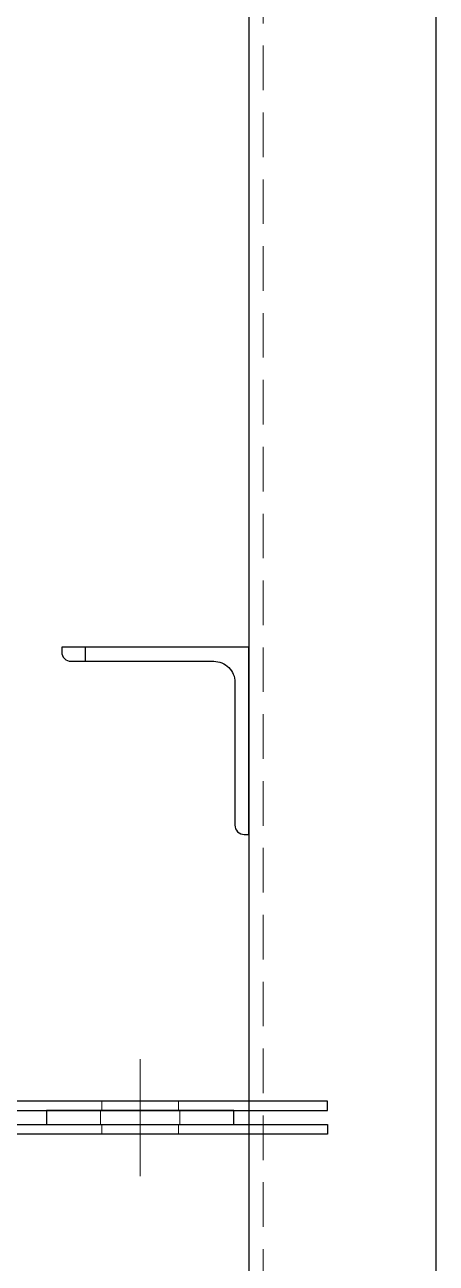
# Model space of a CAD drawing. Header units: millimetres. Extents: x 0 to 51411, y 0 to 16902.
# Drawn here: x 2880.3 to 2968.1, y 7124.1 to 7388.8 of the extents above; entities that cross this region are included whole.
import ezdxf

# ---------------------------------------------------------------- set-up
doc = ezdxf.new("R2010")
doc.units = ezdxf.units.MM
doc.linetypes.add('CENTER2', pattern=[28.575, 19.05, -3.175, 3.175, -3.175])
doc.linetypes.add('HIDDEN2', pattern=[4.7625, 3.175, -1.5875])
for name, color, linetype, lineweight in [('01_外形線', 7, 'Continuous', 25), ('03_かくれ線', 6, 'HIDDEN2', 13), ('04_中心線', 1, 'CENTER2', 9)]:
    doc.layers.add(name, color=color, linetype=linetype, lineweight=lineweight)

msp = doc.modelspace()

# ---------------------------------------------------------------- linework, layer by layer
at = {"layer": '01_外形線'}
msp.add_line((2893.139, 7255.762), (2893.139, 7252.762), dxfattribs=at)
for points in [[(2968.139, 6295.762), (2968.139, 7455.762), (2928.139, 7455.762), (2928.139, 6295.762)], [(2876.972, 7153.762), (2944.906, 7153.762), (2944.906, 7151.762), (2876.972, 7151.762)]]:
    msp.add_lwpolyline(points, dxfattribs=at)
msp.add_lwpolyline([(2888.139, 7255.762), (2888.139, 7254.762, 0.4142136), (2890.139, 7252.762), (2920.639, 7252.762, -0.4142136), (2925.139, 7248.262), (2925.139, 7217.762, 0.4142136), (2927.139, 7215.762), (2928.139, 7215.762), (2928.139, 7255.762)], format="xyb", close=True, dxfattribs=at)
for points in [[(2780.117, 7156.762), (2944.899, 7156.762), (2944.899, 7158.762), (2780.117, 7158.762)], [(2884.906, 7156.762), (2884.906, 7153.762), (2924.906, 7153.762), (2924.906, 7156.762)]]:
    msp.add_lwpolyline(points, close=True, dxfattribs=at)
at = {"layer": '03_かくれ線', "ltscale": 3}
for p, q in [((2931.139, 7455.762), (2931.139, 6105.762)), ((2896.699, 7158.762), (2896.699, 7156.762)), ((2913.099, 7158.762), (2913.099, 7156.762)), ((2896.406, 7156.762), (2896.406, 7153.762)), ((2913.406, 7156.762), (2913.406, 7153.762)), ((2896.706, 7151.762), (2896.706, 7153.762)), ((2913.106, 7151.762), (2913.106, 7153.762))]:
    msp.add_line(p, q, dxfattribs=at)
at = {"layer": '04_中心線'}
for p, q in [((2904.899, 7167.762), (2904.899, 7147.762)), ((2904.906, 7142.762), (2904.906, 7162.762)), ((2904.906, 7162.762), (2904.906, 7147.762))]:
    msp.add_line(p, q, dxfattribs=at)

doc.saveas('drawing.dxf')
